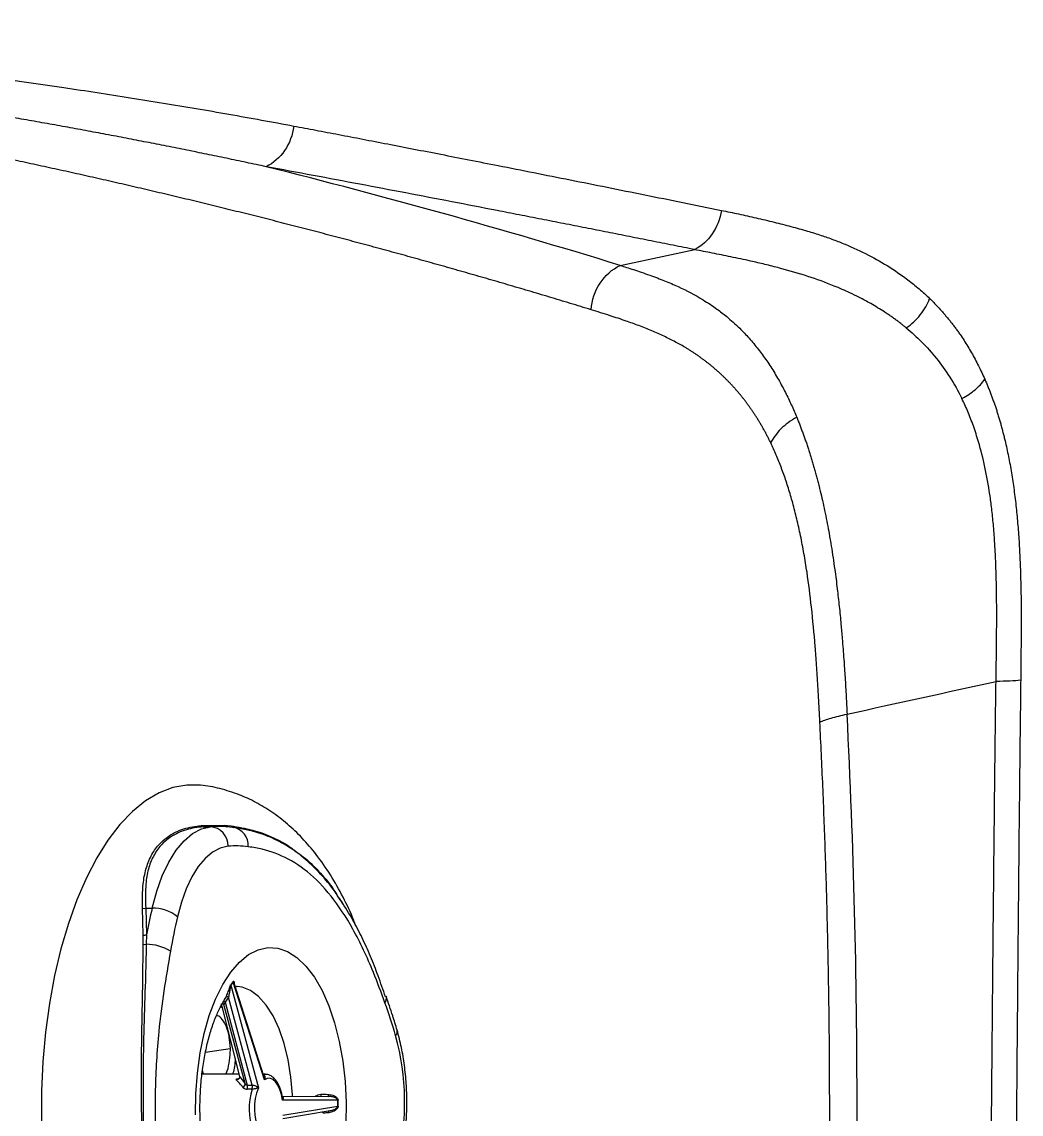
# Model space of a CAD drawing. Extents: x -54 to 18, y -18 to 89.
# Drawn here: x -43.09 to -37.97, y 34.11 to 39.72 of the extents above; entities that cross this region are included whole.
import ezdxf

# ---------------------------------------------------------------- set-up
doc = ezdxf.new("R2010")
doc.units = 0
doc.header["$MEASUREMENT"] = 0
doc.layers.add('GEOMETRY', color=2, linetype='Continuous', lineweight=25)

# ---------------------------------------------------------------- blocks, each defined once
blk = doc.blocks.new('2026 MINI-ASPIRE')
at = {"layer": 'GEOMETRY'}
for p, q in [((-23.9654, -11.7752), (-23.9651, -11.7753)), ((-24.2988, -15.1566), (-24.1803, -15.1552)), ((-24.2273, -15.1627), (-24.2883, -15.1628)), ((-24.2883, -15.1628), (-24.2508, -15.1628)), ((-24.2088, -15.1609), (-24.2273, -15.1609)), ((-24.1803, -15.1552), (-24.1458, -15.1582)), ((-24.1349, -15.1659), (-24.1682, -15.1627)), ((-23.5916, -15.5279), (-23.5713, -15.5598)), ((-24.5967, -15.7177), (-24.599, -15.5811)), ((-24.5832, -15.5803), (-24.5792, -15.7176)), ((-24.5832, -15.5803), (-24.5502, -15.5803)), ((-24.5965, -15.7658), (-24.5967, -15.7177)), ((-24.5792, -15.7176), (-24.5801, -15.7659)), ((-24.146, -15.976), (-24.0047, -16.5019)), ((-23.9743, -16.4608), (-24.1344, -15.9604)), ((-23.9769, -16.4421), (-24.1294, -15.966)), ((-24.1981, -16.0852), (-24.19, -16.0896)), ((-24.1004, -16.4444), (-24.1945, -16.0718)), ((-24.073, -16.4808), (-24.1822, -16.0745)), ((-24.1781, -16.0497), (-24.1709, -16.0372)), ((-24.1581, -16.037), (-24.1757, -16.0637)), ((-24.1757, -16.0637), (-24.0617, -16.4882)), ((-24.0369, -16.4882), (-24.1581, -16.037)), ((-24.2759, -16.3195), (-24.1497, -16.3003)), ((-24.1497, -16.3003), (-24.1488, -16.3002)), ((-24.1032, -16.4332), (-24.2949, -16.4332)), ((-23.9693, -16.4332), (-23.9798, -16.4332)), ((-23.9794, -16.4345), (-23.9693, -16.4332)), ((-24.0373, -16.5095), (-24.0621, -16.5095)), ((-24.0617, -16.4882), (-24.0369, -16.4882)), ((-23.8861, -16.546), (-23.6432, -16.5466)), ((-23.5981, -16.5667), (-23.8812, -16.566)), ((-23.7117, -16.5464), (-23.7097, -16.5445)), ((-23.7097, -16.5445), (-23.708, -16.5465)), ((-23.8799, -16.6431), (-23.5975, -16.596)), ((-23.8795, -16.6603), (-23.6363, -16.6198))]:
    blk.add_line(p, q, dxfattribs=at)
at = {"layer": 'GEOMETRY', "flags": 128}
for points in [[(-24.306, -14.9493), (-24.3727, -14.9486), (-24.4441, -14.9616), (-24.5147, -14.9886), (-24.5838, -15.0294), (-24.6508, -15.0838), (-24.7152, -15.1511), (-24.7765, -15.2309), (-24.834, -15.3225), (-24.8874, -15.4251), (-24.9361, -15.5378), (-24.9798, -15.6596), (-25.018, -15.7896), (-25.0504, -15.9265), (-25.0769, -16.0693), (-25.097, -16.2167), (-25.1108, -16.3674), (-25.1179, -16.5203), (-25.1185, -16.6738)], [(-24.5502, -15.5803), (-24.5267, -15.4935), (-24.498, -15.4142), (-24.4647, -15.3438), (-24.4272, -15.2835), (-24.3864, -15.2346), (-24.3428, -15.1977), (-24.2974, -15.1736), (-24.2508, -15.1628)], [(-24.1605, -15.2627), (-24.2008, -15.2721), (-24.2402, -15.293), (-24.2779, -15.3249), (-24.3133, -15.3673), (-24.3458, -15.4195), (-24.3747, -15.4806), (-24.3996, -15.5493), (-24.4199, -15.6245)], [(-23.9559, -15.7824), (-23.9053, -15.7854), (-23.8554, -15.8024), (-23.8069, -15.8333), (-23.7607, -15.8775), (-23.7176, -15.9342), (-23.6783, -16.0025), (-23.6436, -16.0812), (-23.6139, -16.169), (-23.5898, -16.2643), (-23.5717, -16.3655), (-23.56, -16.4709), (-23.5547, -16.5787), (-23.5561, -16.687)], [(-24.3275, -16.642), (-24.3261, -16.5336), (-24.3181, -16.4266), (-24.3037, -16.3227), (-24.2831, -16.2238), (-24.2566, -16.1314), (-24.2247, -16.0473), (-24.188, -15.9728), (-24.1471, -15.9091), (-24.1026, -15.8575), (-24.0554, -15.8188), (-24.0062, -15.7936), (-23.9559, -15.7824)], [(-23.8293, -16.5461), (-23.8296, -16.5394), (-23.8378, -16.4471), (-23.8523, -16.3585), (-23.8728, -16.2755), (-23.8989, -16.1999), (-23.9299, -16.1336), (-23.9652, -16.0778), (-24.004, -16.034), (-24.0454, -16.0031), (-24.0885, -15.9857), (-24.1142, -15.9819)], [(-23.3499, -16.0319), (-23.3493, -16.0336), (-23.3489, -16.0352)], [(-24.1757, -16.0637), (-24.1774, -16.0625), (-24.1791, -16.0615), (-24.1809, -16.0609), (-24.1826, -16.0606), (-24.1843, -16.0606), (-24.1857, -16.061), (-24.1868, -16.0617), (-24.1877, -16.0627)], [(-23.8812, -16.566), (-23.8868, -16.5369), (-23.8948, -16.5108), (-23.9052, -16.4886), (-23.9174, -16.4713), (-23.9309, -16.4595), (-23.9453, -16.4537), (-23.96, -16.4542), (-23.9743, -16.4608)], [(-23.6475, -16.536), (-23.6475, -16.538), (-23.6473, -16.54), (-23.6469, -16.5418), (-23.6463, -16.5435), (-23.6457, -16.5448), (-23.6449, -16.5458), (-23.6441, -16.5464), (-23.6432, -16.5466)]]:
    blk.add_lwpolyline(points, dxfattribs=at)
at = {"layer": 'GEOMETRY'}
for centre, radius, start, end in [((-24.2874, -15.1493), 0.0135, 212.7202, 266.2405), ((-24.2088, -15.6349), 0.474, 90.0408, 95.0835), ((-24.2573, -15.2594), 0.0969, 358.0783, 86.1832), ((-24.1678, -15.1485), 0.0141, 208.1852, 268.3194), ((-24.133, -15.1519), 0.0142, 206.3307, 262.4976), ((-24.1495, -15.2573), 0.0925, 355.006, 80.928), ((-24.1204, -15.7137), 0.4528, 81.9942, 95.0769), ((-24.5931, -15.5434), 0.0382, 261.0983, 284.9599), ((-20.7573, -16.4528), 3.8919, 167.0453, 169.1118), ((-24.5457, -15.7811), 0.2009, 51.2127, 91.2723), ((-20.7542, -16.4672), 3.7613, 167.0544, 169.8107), ((-24.5881, -15.6738), 0.0447, 258.9257, 281.4405), ((-24.5879, -15.7177), 0.0489, 259.887, 279.1868), ((-24.581, -16.0009), 0.235, 57.9308, 89.7905), ((-23.758, -16.249), 0.4763, 142.2733, 144.6226), ((-24.1386, -15.9737), 0.00775, 176.7917, 197.5588), ((-23.7594, -16.2506), 0.4742, 142.2733, 144.6226), ((-24.1267, -15.9582), 0.00808, 175.8139, 196.1799), ((-24.1914, -16.0778), 0.00976, 19.7142, 90.4266), ((-24.1644, -16.0446), 0.00985, 50.2294, 131.0476), ((-23.3894, -16.0425), 0.0411, 325.4567, 10.2679), ((-26.0376, -17.0305), 2.8503, 16.2172, 19.7817), ((-23.3245, -16.213), 0.032, 317.9615, 11.8204), ((-24.5609, -16.58), 1.3066, 346.7106, 15.3335), ((-24.0937, -16.482), 0.0207, 298.1297, 3.3503), ((-24.1002, -16.4981), 0.0398, 343.3084, 14.4762), ((-23.7077, -16.6099), 0.3445, 163.0634, 198.9806), ((-24.0754, -16.4981), 0.0398, 343.3084, 14.4762), ((-23.7355, -16.6097), 0.29, 158.1779, 203.8662), ((-23.6698, -16.5383), 0.0152, 170.2308, 212.4555), ((-23.593, -16.6104), 0.044, 93.9863, 96.6637), ((-25.2207, -16.6103), 1.6232, 0.5049, 1.5392), ((-25.2257, -16.6103), 1.6303, 0.5049, 1.5392), ((-23.6349, -16.6282), 0.0111, 139.1696, 192.5015), ((-23.5925, -16.7286), 0.1327, 91.3097, 92.1944)]:
    blk.add_arc(centre, radius, start, end, dxfattribs=at)
for centre, major_axis, ratio, start_param, end_param in [((-24.0835, -16.6103), (0.2386, 0.1105), 0.580529, 1.396027, 1.459161), ((-24.0835, -16.6103), (-0.0972, 0.1747), 0.303435, 5.215186, 5.554148), ((-24.0653, -16.6033), (-0.0933, 0.1958), 0.247703, 5.264883, 5.532112)]:
    blk.add_ellipse(centre, major_axis=major_axis, ratio=ratio, start_param=start_param, end_param=end_param, dxfattribs=at)
for points, knots in [([(-28.4279, -11.0318), (-28.3917, -11.0337), (-28.319, -11.0374), (-28.2094, -11.0435), (-28.0991, -11.05), (-27.988, -11.0569), (-27.876, -11.0642), (-27.7633, -11.0719), (-27.6497, -11.0801), (-27.5353, -11.0886), (-27.4201, -11.0976), (-27.1527, -11.1193), (-26.7331, -11.1571), (-26.1567, -11.2178), (-25.5808, -11.2875), (-25.1377, -11.3486), (-24.8327, -11.3944), (-24.6624, -11.4209), (-24.493, -11.4482), (-24.3245, -11.4764), (-24.1567, -11.5055), (-23.9898, -11.5354), (-23.8785, -11.5561), (-23.8231, -11.5665)], [0, 0, 0, 0, 0.0242612, 0.0486743, 0.0732398, 0.097958, 0.1228294, 0.1478544, 0.1730332, 0.1983663, 0.223854, 0.2494967, 0.3755374, 0.500855, 0.6272355, 0.7499266, 0.7864591, 0.822723, 0.8587179, 0.8944435, 0.9298992, 0.9650848, 1, 1, 1, 1]), ([(-22.2976, -12.5094), (-22.3332, -12.4985), (-22.4045, -12.4767), (-22.5116, -12.4444), (-22.6187, -12.4124), (-22.726, -12.3808), (-22.8334, -12.3496), (-22.941, -12.3186), (-23.0486, -12.2881), (-23.1564, -12.2578), (-23.2643, -12.2279), (-23.3723, -12.1983), (-23.4805, -12.1691), (-23.5887, -12.1402), (-23.6971, -12.1117), (-23.8056, -12.0835), (-23.9143, -12.0556), (-24.023, -12.0281), (-24.1319, -12.0009), (-24.2409, -11.9741), (-24.3501, -11.9476), (-24.4593, -11.9214), (-24.5687, -11.8956), (-24.6782, -11.8702), (-24.7878, -11.845), (-24.8976, -11.8202), (-25.0074, -11.7958), (-25.1174, -11.7717), (-25.2275, -11.7479), (-25.3378, -11.7245), (-25.4481, -11.7014), (-25.5586, -11.6786), (-25.6692, -11.6562), (-25.7799, -11.6341), (-25.8908, -11.6124), (-26.0017, -11.591), (-26.1542, -11.5622), (-26.3482, -11.5264), (-26.584, -11.4845), (-26.8204, -11.4442), (-27.0573, -11.4054), (-27.2949, -11.3681), (-27.533, -11.3323), (-27.7717, -11.2981), (-28.011, -11.2653), (-28.2508, -11.2341), (-28.4912, -11.2044), (-28.7322, -11.1762), (-28.9738, -11.1495), (-29.216, -11.1244), (-29.4588, -11.1008), (-29.7021, -11.0786), (-29.8645, -11.0651), (-29.9458, -11.0583)], [0, 0, 0, 0, 0.014059, 0.028132, 0.042217, 0.056315, 0.070426, 0.08455, 0.098688, 0.112838, 0.127002, 0.141179, 0.155369, 0.169573, 0.183789, 0.198019, 0.212263, 0.22652, 0.24079, 0.255074, 0.269372, 0.283683, 0.298007, 0.312346, 0.326698, 0.341063, 0.355443, 0.369836, 0.384243, 0.398664, 0.413098, 0.427547, 0.44201, 0.456486, 0.470977, 0.485481, 0.5, 0.530734, 0.561536, 0.592405, 0.623342, 0.654347, 0.685421, 0.716564, 0.747776, 0.779058, 0.810409, 0.841831, 0.873323, 0.904885, 0.936519, 0.968224, 1, 1, 1, 1]), ([(-23.9654, -11.7752), (-23.9991, -11.768), (-24.0667, -11.7535), (-24.1683, -11.7321), (-24.2703, -11.711), (-24.3728, -11.6902), (-24.4757, -11.6696), (-24.579, -11.6493), (-24.6828, -11.6292), (-24.787, -11.6095), (-24.8917, -11.5899), (-24.9967, -11.5707), (-25.1022, -11.5517), (-25.2081, -11.533), (-25.3145, -11.5146), (-25.4212, -11.4965), (-25.5284, -11.4786), (-25.636, -11.461), (-25.7439, -11.4437), (-25.8524, -11.4266), (-26.0258, -11.3999), (-26.2591, -11.3653), (-26.5568, -11.3236), (-26.8968, -11.2785), (-27.2424, -11.2365), (-27.5822, -11.1988), (-27.8246, -11.1738), (-28.0164, -11.1551), (-28.1599, -11.1417), (-28.3041, -11.1288), (-28.3974, -11.1209), (-28.444, -11.1169)], [0, 0, 0, 0, 0.022222, 0.044561, 0.067018, 0.089592, 0.112282, 0.135087, 0.158007, 0.181041, 0.204189, 0.227451, 0.250825, 0.274311, 0.29791, 0.321621, 0.345443, 0.369376, 0.393421, 0.417576, 0.441843, 0.509445, 0.573923, 0.641688, 0.738263, 0.806898, 0.871096, 0.902236, 0.936721, 0.968363, 1, 1, 1, 1]), ([(-23.8231, -11.5665), (-23.8289, -11.6122), (-23.8454, -11.6559), (-23.8949, -11.7286), (-23.928, -11.7576), (-23.9654, -11.7752)], [0, 0, 0, 0, 0.5, 0.5, 1, 1, 1, 1]), ([(-23.8231, -11.5665), (-23.7856, -11.5736), (-23.7088, -11.5881), (-23.5909, -11.6105), (-23.4679, -11.6341), (-23.3396, -11.6589), (-23.2061, -11.6848), (-23.0672, -11.7119), (-22.923, -11.7402), (-22.7638, -11.7715), (-22.5905, -11.8058), (-22.4039, -11.8429), (-22.2145, -11.8808), (-22.0222, -11.9195), (-21.827, -11.959), (-21.6954, -11.9857), (-21.6293, -11.9992)], [0, 0, 0, 0, 0.0525408, 0.1073445, 0.1644143, 0.2237535, 0.2853653, 0.3492528, 0.4154194, 0.483868, 0.5675821, 0.6522194, 0.73778, 0.8242638, 0.9116705, 1, 1, 1, 1]), ([(-21.7661, -12.2009), (-21.8032, -12.1934), (-21.8777, -12.1785), (-21.9894, -12.1562), (-22.1015, -12.1339), (-22.2138, -12.1116), (-22.3265, -12.0893), (-22.4396, -12.067), (-22.553, -12.0448), (-22.6667, -12.0225), (-22.8203, -11.9925), (-23.0142, -11.9549), (-23.2489, -11.9098), (-23.4858, -11.8648), (-23.7251, -11.8198), (-23.8847, -11.7902), (-23.9651, -11.7753)], [0, 0, 0, 0, 0.049461, 0.099203, 0.149227, 0.199532, 0.250121, 0.300992, 0.352147, 0.403587, 0.455311, 0.561087, 0.668439, 0.777371, 0.887889, 1, 1, 1, 1]), ([(-21.6293, -11.9992), (-21.6358, -12.0431), (-21.6521, -12.0848), (-21.6996, -12.1548), (-21.7308, -12.1831), (-21.7661, -12.2009)], [0, 0, 0, 0, 0.5, 0.5, 1, 1, 1, 1]), ([(-21.6293, -11.9992), (-21.6145, -12.0022), (-21.585, -12.0083), (-21.5406, -12.0178), (-21.4961, -12.0276), (-21.4353, -12.0415), (-21.3607, -12.0592), (-21.2728, -12.0816), (-21.1922, -12.1039), (-21.1301, -12.1229), (-21.0855, -12.1381), (-21.0547, -12.1495), (-21.0241, -12.1613), (-20.9641, -12.1858), (-20.8773, -12.2258), (-20.791, -12.2748), (-20.734, -12.3118), (-20.703, -12.3333), (-20.6728, -12.3555), (-20.6435, -12.3784), (-20.6151, -12.402), (-20.5875, -12.4263), (-20.5696, -12.4433), (-20.5607, -12.4518)], [0, 0, 0, 0, 0.040199, 0.080494, 0.120886, 0.161374, 0.245876, 0.324049, 0.400793, 0.465926, 0.493858, 0.523349, 0.551179, 0.57859, 0.689936, 0.794568, 0.82552, 0.855919, 0.885775, 0.915099, 0.943902, 0.972198, 1, 1, 1, 1]), ([(-22.1482, -12.2819), (-22.0844, -12.2684), (-21.9571, -12.2414), (-21.8297, -12.2143), (-21.7661, -12.2009)], [0, 0, 0, 0, 0.5010214, 1, 1, 1, 1]), ([(-20.6812, -12.6023), (-20.6858, -12.5985), (-20.6951, -12.5909), (-20.7095, -12.5796), (-20.7246, -12.568), (-20.7405, -12.5563), (-20.7572, -12.5445), (-20.7747, -12.5325), (-20.8096, -12.5094), (-20.8585, -12.4797), (-20.9176, -12.4478), (-20.9803, -12.4173), (-21.0681, -12.3792), (-21.1887, -12.3357), (-21.3076, -12.3012), (-21.4056, -12.2765), (-21.489, -12.2572), (-21.5794, -12.238), (-21.675, -12.2189), (-21.7363, -12.2068), (-21.7661, -12.2009)], [0, 0, 0, 0, 0.0134994, 0.0276173, 0.0423645, 0.0577522, 0.0737919, 0.0904955, 0.1078754, 0.1734892, 0.2283739, 0.2727303, 0.3464929, 0.4689992, 0.6006837, 0.6687187, 0.7356728, 0.8283568, 0.9166187, 1, 1, 1, 1]), ([(-22.2976, -12.5094), (-22.2943, -12.4606), (-22.2781, -12.413), (-22.2258, -12.3333), (-22.1897, -12.3011), (-22.1483, -12.2819)], [0, 0, 0, 0, 0.5, 0.5, 1, 1, 1, 1]), ([(-22.1482, -12.2819), (-22.1376, -12.2852), (-22.1148, -12.2923), (-22.0789, -12.3038), (-22.0391, -12.3171), (-21.9982, -12.3313), (-21.9583, -12.346), (-21.9095, -12.365), (-21.8304, -12.399), (-21.7407, -12.4459), (-21.6584, -12.5004), (-21.5959, -12.5486), (-21.5407, -12.5981), (-21.487, -12.6548), (-21.4407, -12.7104), (-21.3968, -12.7702), (-21.3557, -12.8337), (-21.3241, -12.8891), (-21.3009, -12.9336), (-21.2854, -12.9651), (-21.2706, -12.9968), (-21.2564, -13.0287), (-21.2473, -13.0504), (-21.2428, -13.0611)], [0, 0, 0, 0, 0.030849, 0.065772, 0.104707, 0.14756, 0.186539, 0.223146, 0.293166, 0.4261, 0.500496, 0.555376, 0.629455, 0.684699, 0.740497, 0.792999, 0.844417, 0.895068, 0.917035, 0.93849, 0.959456, 0.979953, 1, 1, 1, 1]), ([(-20.6812, -12.6023), (-20.654, -12.584), (-20.6293, -12.5612), (-20.5882, -12.5099), (-20.5717, -12.4813), (-20.5607, -12.4518)], [0, 0, 0, 0, 0.5, 0.5, 1, 1, 1, 1]), ([(-20.5607, -12.4518), (-20.5559, -12.4564), (-20.5464, -12.4657), (-20.5324, -12.4801), (-20.5186, -12.4946), (-20.505, -12.5094), (-20.4917, -12.5244), (-20.4786, -12.5397), (-20.4657, -12.5552), (-20.453, -12.5709), (-20.4406, -12.5869), (-20.4284, -12.6032), (-20.4165, -12.6197), (-20.4017, -12.6407), (-20.3844, -12.6665), (-20.3649, -12.6977), (-20.346, -12.7297), (-20.3278, -12.7625), (-20.3104, -12.7962), (-20.2936, -12.8306), (-20.2829, -12.8543), (-20.2776, -12.8662)], [0, 0, 0, 0, 0.043954, 0.087582, 0.13089, 0.173886, 0.216576, 0.258968, 0.301069, 0.342888, 0.384433, 0.425711, 0.466731, 0.507501, 0.57937, 0.650646, 0.721381, 0.791628, 0.861443, 0.930881, 1, 1, 1, 1]), ([(-21.376, -13.1929), (-21.3785, -13.1876), (-21.3837, -13.177), (-21.3916, -13.1615), (-21.3996, -13.146), (-21.4078, -13.1308), (-21.4162, -13.1157), (-21.4247, -13.1009), (-21.4334, -13.0862), (-21.4423, -13.0717), (-21.4513, -13.0574), (-21.4604, -13.0433), (-21.4698, -13.0293), (-21.4793, -13.0156), (-21.4889, -13.002), (-21.4988, -12.9886), (-21.5088, -12.9754), (-21.5189, -12.9624), (-21.5292, -12.9496), (-21.5397, -12.9369), (-21.5503, -12.9245), (-21.5611, -12.9122), (-21.572, -12.9001), (-21.5832, -12.8882), (-21.5944, -12.8765), (-21.6059, -12.8649), (-21.6175, -12.8536), (-21.6292, -12.8424), (-21.6411, -12.8314), (-21.6532, -12.8206), (-21.6655, -12.81), (-21.6779, -12.7996), (-21.6904, -12.7893), (-21.7032, -12.7793), (-21.7161, -12.7694), (-21.7291, -12.7597), (-21.7423, -12.7502), (-21.7557, -12.7409), (-21.7692, -12.7318), (-21.7829, -12.7228), (-21.7968, -12.714), (-21.824, -12.6974), (-21.866, -12.6737), (-21.9243, -12.6445), (-21.987, -12.6166), (-22.0522, -12.5906), (-22.1237, -12.5652), (-22.2053, -12.5381), (-22.2651, -12.5195), (-22.2976, -12.5094)], [0, 0, 0, 0, 0.010766, 0.021591, 0.032478, 0.04343, 0.054449, 0.065539, 0.076701, 0.087939, 0.099254, 0.11065, 0.122128, 0.133692, 0.145343, 0.157083, 0.168915, 0.180841, 0.192864, 0.204984, 0.217205, 0.229527, 0.241954, 0.254486, 0.267126, 0.279875, 0.292736, 0.305709, 0.318797, 0.332001, 0.345322, 0.358762, 0.372323, 0.386006, 0.399813, 0.413744, 0.427801, 0.441985, 0.456298, 0.470741, 0.485314, 0.50002, 0.556303, 0.616699, 0.681251, 0.749991, 0.817342, 0.900675, 1, 1, 1, 1]), ([(-20.6812, -12.6023), (-20.6268, -12.6474), (-20.5745, -12.6991), (-20.4778, -12.8194), (-20.4335, -12.8879), (-20.3953, -12.9653)], [0, 0, 0, 0, 0.5, 0.5, 1, 1, 1, 1]), ([(-20.3953, -12.9653), (-20.3706, -12.9522), (-20.3478, -12.9368), (-20.3079, -12.9033), (-20.2909, -12.885), (-20.2776, -12.8662)], [0, 0, 0, 0, 0.5, 0.5, 1, 1, 1, 1]), ([(-20.2776, -12.8662), (-20.275, -12.8724), (-20.2696, -12.8847), (-20.2618, -12.9036), (-20.2541, -12.9227), (-20.2466, -12.9421), (-20.2393, -12.9617), (-20.2322, -12.9815), (-20.2253, -13.0016), (-20.2185, -13.022), (-20.2119, -13.0426), (-20.2055, -13.0635), (-20.1993, -13.0846), (-20.1933, -13.106), (-20.1875, -13.1276), (-20.1818, -13.1495), (-20.1717, -13.1905), (-20.158, -13.252), (-20.1423, -13.3359), (-20.1288, -13.4235), (-20.1177, -13.5131), (-20.1087, -13.6052), (-20.1019, -13.6982), (-20.0969, -13.7946), (-20.0941, -13.8759), (-20.0926, -13.9424), (-20.0914, -14.0154), (-20.0913, -14.0955), (-20.0916, -14.1851), (-20.0921, -14.2605), (-20.0927, -14.3367), (-20.0933, -14.3867), (-20.0936, -14.4108)], [0, 0, 0, 0, 0.015129, 0.030251, 0.045369, 0.060486, 0.075607, 0.090734, 0.105872, 0.121025, 0.136195, 0.151386, 0.166603, 0.181849, 0.197127, 0.212441, 0.227795, 0.282341, 0.337894, 0.394606, 0.452622, 0.509076, 0.567695, 0.625645, 0.686764, 0.71659, 0.747134, 0.819727, 0.862026, 0.909576, 0.956487, 1, 1, 1, 1]), ([(-20.2202, -14.4169), (-20.22, -14.4037), (-20.2195, -14.3657), (-20.2184, -14.2975), (-20.2175, -14.2225), (-20.2169, -14.1498), (-20.2166, -14.0744), (-20.2169, -13.9965), (-20.2182, -13.9109), (-20.2203, -13.8392), (-20.2234, -13.766), (-20.2265, -13.7081), (-20.2301, -13.6546), (-20.2349, -13.5982), (-20.2417, -13.5322), (-20.2548, -13.4333), (-20.2756, -13.3173), (-20.3014, -13.2148), (-20.3226, -13.1459), (-20.3361, -13.1058), (-20.3502, -13.0678), (-20.3648, -13.0318), (-20.3797, -12.9976), (-20.3901, -12.9759), (-20.3953, -12.9653)], [0, 0, 0, 0, 0.025532, 0.073021, 0.131266, 0.170098, 0.213131, 0.276868, 0.320668, 0.379147, 0.41637, 0.463775, 0.49293, 0.52221, 0.575889, 0.625441, 0.723781, 0.818508, 0.850764, 0.882185, 0.912797, 0.942626, 0.971689, 1, 1, 1, 1]), ([(-21.2428, -13.0611), (-21.2733, -13.0781), (-21.3009, -13.0986), (-21.3465, -13.1437), (-21.3644, -13.1682), (-21.376, -13.1929)], [0, 0, 0, 0, 0.5, 0.5, 1, 1, 1, 1]), ([(-21.2428, -13.0611), (-21.2402, -13.0675), (-21.2349, -13.0803), (-21.2272, -13.0999), (-21.2195, -13.1199), (-21.2119, -13.1403), (-21.2043, -13.161), (-21.1969, -13.1822), (-21.1896, -13.2037), (-21.1823, -13.2256), (-21.1752, -13.2479), (-21.1681, -13.2707), (-21.1612, -13.2938), (-21.1543, -13.3173), (-21.1476, -13.3412), (-21.141, -13.3656), (-21.1345, -13.3903), (-21.1221, -13.4391), (-21.1043, -13.5151), (-21.0836, -13.6177), (-21.0643, -13.7272), (-21.0507, -13.8184), (-21.0411, -13.892), (-21.0332, -13.9551), (-21.0245, -14.0322), (-21.0162, -14.1173), (-21.0082, -14.2083), (-21.0011, -14.2992), (-20.9945, -14.3985), (-20.9891, -14.4919), (-20.9859, -14.5546), (-20.9843, -14.5847)], [0, 0, 0, 0, 0.016008, 0.032094, 0.048259, 0.064507, 0.08084, 0.09726, 0.11377, 0.130372, 0.14707, 0.163867, 0.180765, 0.197769, 0.214881, 0.232105, 0.249444, 0.266902, 0.333804, 0.40428, 0.469721, 0.545592, 0.577158, 0.607797, 0.663356, 0.72021, 0.764586, 0.830114, 0.886313, 0.945338, 1, 1, 1, 1]), ([(-21.1241, -14.6254), (-21.1252, -14.6039), (-21.1273, -14.5619), (-21.1307, -14.5004), (-21.1341, -14.442), (-21.1376, -14.3866), (-21.141, -14.3342), (-21.1445, -14.2849), (-21.1521, -14.1853), (-21.1653, -14.0419), (-21.1853, -13.883), (-21.205, -13.7615), (-21.2225, -13.6699), (-21.2418, -13.5827), (-21.2593, -13.5142), (-21.2741, -13.4624), (-21.2852, -13.4257), (-21.2968, -13.3898), (-21.3089, -13.3548), (-21.3214, -13.3206), (-21.3343, -13.2874), (-21.3477, -13.255), (-21.3616, -13.2234), (-21.3712, -13.2031), (-21.376, -13.1929)], [0, 0, 0, 0, 0.041473, 0.081021, 0.118646, 0.15435, 0.188136, 0.220006, 0.249963, 0.381653, 0.50006, 0.565005, 0.628143, 0.689665, 0.749771, 0.777908, 0.805904, 0.833784, 0.861573, 0.889294, 0.916973, 0.944633, 0.972301, 1, 1, 1, 1]), ([(-20.2558, -18.7959), (-20.2557, -18.7644), (-20.2555, -18.7), (-20.2552, -18.6013), (-20.2548, -18.4986), (-20.2544, -18.3919), (-20.2538, -18.2811), (-20.2533, -18.1662), (-20.2526, -18.0472), (-20.2519, -17.9242), (-20.2501, -17.6331), (-20.2472, -17.1935), (-20.2433, -16.6934), (-20.2397, -16.2727), (-20.2365, -15.9211), (-20.2332, -15.5735), (-20.2304, -15.296), (-20.2281, -15.0817), (-20.2262, -14.9102), (-20.2243, -14.7425), (-20.2223, -14.5785), (-20.2209, -14.4704), (-20.2202, -14.4169)], [0, 0, 0, 0, 0.021651, 0.044225, 0.067721, 0.092138, 0.117476, 0.143735, 0.170914, 0.199014, 0.228033, 0.370362, 0.500012, 0.570272, 0.658234, 0.74057, 0.808282, 0.848281, 0.887452, 0.925795, 0.963311, 1, 1, 1, 1]), ([(-20.0936, -14.4108), (-20.1089, -14.4124), (-20.1277, -14.4138), (-20.1705, -14.4159), (-20.1946, -14.4166), (-20.2202, -14.417)], [0, 0, 0, 0, 0.5, 0.5, 1, 1, 1, 1]), ([(-20.0936, -14.4108), (-20.094, -14.4445), (-20.0948, -14.5111), (-20.096, -14.6098), (-20.0972, -14.7058), (-20.0982, -14.7992), (-20.0992, -14.89), (-20.1009, -15.043), (-20.1033, -15.2877), (-20.1063, -15.6029), (-20.1089, -15.8921), (-20.1119, -16.2223), (-20.1145, -16.5472), (-20.1174, -16.9019), (-20.1196, -17.1866), (-20.1216, -17.479), (-20.1234, -17.7814), (-20.1251, -18.0675), (-20.1264, -18.3068), (-20.1272, -18.4919), (-20.1278, -18.6507), (-20.1281, -18.754), (-20.1282, -18.8045)], [0, 0, 0, 0, 0.023092, 0.045587, 0.067482, 0.088771, 0.109451, 0.129518, 0.193334, 0.27655, 0.344673, 0.390639, 0.501796, 0.566222, 0.632522, 0.695993, 0.76572, 0.838867, 0.891386, 0.929239, 0.965441, 1, 1, 1, 1]), ([(-21.1241, -14.6254), (-21.1094, -14.619), (-21.0895, -14.6121), (-21.042, -14.5982), (-21.0143, -14.5912), (-20.9843, -14.5847)], [0, 0, 0, 0, 0.5, 0.5, 1, 1, 1, 1]), ([(-21.1241, -18.5952), (-21.1226, -18.5666), (-21.1197, -18.5093), (-21.1157, -18.4233), (-21.1117, -18.3372), (-21.108, -18.2512), (-21.1045, -18.1651), (-21.1012, -18.079), (-21.098, -17.9928), (-21.0951, -17.9066), (-21.0923, -17.8204), (-21.0897, -17.7342), (-21.0873, -17.6479), (-21.0851, -17.5616), (-21.0831, -17.4753), (-21.0813, -17.3889), (-21.0797, -17.3025), (-21.0783, -17.2161), (-21.077, -17.1296), (-21.076, -17.0432), (-21.0751, -16.9566), (-21.0745, -16.8701), (-21.074, -16.7835), (-21.0737, -16.6969), (-21.0736, -16.5839), (-21.0739, -16.4443), (-21.0749, -16.2784), (-21.0767, -16.1126), (-21.0791, -15.947), (-21.0823, -15.7814), (-21.0861, -15.6159), (-21.0907, -15.4505), (-21.0959, -15.2853), (-21.1019, -15.1201), (-21.1086, -14.9551), (-21.1159, -14.7902), (-21.1213, -14.6803), (-21.1241, -14.6254)], [0, 0, 0, 0, 0.021737, 0.043472, 0.065203, 0.086932, 0.108659, 0.130385, 0.15211, 0.173835, 0.19556, 0.217286, 0.239013, 0.260741, 0.282472, 0.304205, 0.325941, 0.347681, 0.369425, 0.391173, 0.412927, 0.434686, 0.456451, 0.478222, 0.500001, 0.541736, 0.583447, 0.625138, 0.666811, 0.708471, 0.750121, 0.791765, 0.833404, 0.875045, 0.916688, 0.958339, 1, 1, 1, 1]), ([(-20.9843, -18.636), (-20.9501, -17.9635), (-20.9331, -17.2869), (-20.9331, -15.9337), (-20.9501, -15.2572), (-20.9843, -14.5847)], [0, 0, 0, 0, 0.5, 0.5, 1, 1, 1, 1]), ([(-23.5062, -15.6686), (-23.5092, -15.6606), (-23.5278, -15.61), (-23.5698, -15.5229), (-23.6334, -15.4086), (-23.7038, -15.3078), (-23.778, -15.2209), (-23.8538, -15.1485), (-23.9334, -15.0871), (-24.0165, -15.0367), (-24.1058, -14.9953), (-24.201, -14.9663), (-24.2696, -14.9511), (-24.3048, -14.9496), (-24.3064, -14.9496)], [0, 0, 0, 0, 0.021158, 0.133387, 0.247408, 0.361973, 0.460724, 0.554966, 0.645046, 0.731716, 0.815807, 0.907202, 0.995786, 1, 1, 1, 1]), ([(-24.599, -15.5811), (-24.5994, -15.5384), (-24.6, -15.4671), (-24.5834, -15.3789), (-24.5575, -15.3112), (-24.5179, -15.2537), (-24.4618, -15.2054), (-24.3879, -15.1689), (-24.3288, -15.1607), (-24.2988, -15.1566)], [0, 0, 0, 0, 0.1837402, 0.3072844, 0.4336619, 0.5571747, 0.6842, 0.8395639, 1, 1, 1, 1]), ([(-24.2883, -15.1628), (-24.3175, -15.1664), (-24.3768, -15.1737), (-24.4504, -15.2086), (-24.507, -15.2564), (-24.5459, -15.3125), (-24.5711, -15.3798), (-24.5863, -15.4669), (-24.5844, -15.5381), (-24.5832, -15.5803)], [0, 0, 0, 0, 0.1556169, 0.3160923, 0.4392942, 0.5661321, 0.6894202, 0.8158835, 1, 1, 1, 1]), ([(-24.165, -15.1631), (-24.17, -15.1625), (-24.1847, -15.1608), (-24.1994, -15.1617), (-24.2092, -15.1622)], [0, 0, 0, 0, 0.336636, 1, 1, 1, 1]), ([(-24.1458, -15.1582), (-24.1084, -15.1641), (-24.0357, -15.1758), (-23.9388, -15.2119), (-23.8613, -15.2513), (-23.8181, -15.2849), (-23.8022, -15.2973)], [0, 0, 0, 0, 0.29086, 0.565161, 0.839488, 1, 1, 1, 1]), ([(-23.5861, -15.537), (-23.5901, -15.5303), (-23.6149, -15.4888), (-23.6668, -15.4249), (-23.741, -15.3467), (-23.8215, -15.2823), (-23.9082, -15.2309), (-24.0105, -15.1882), (-24.09, -15.174), (-24.1349, -15.1659)], [0, 0, 0, 0, 0.029681, 0.185173, 0.336304, 0.487434, 0.642886, 0.798336, 1, 1, 1, 1]), ([(-23.3555, -16.0658), (-23.3748, -16.0135), (-23.4094, -15.9197), (-23.4645, -15.794), (-23.5347, -15.6564), (-23.6294, -15.513), (-23.7527, -15.386), (-23.884, -15.3062), (-23.9868, -15.2758), (-24.0448, -15.2672), (-24.0573, -15.2653)], [0, 0, 0, 0, 0.113314, 0.203025, 0.292712, 0.459327, 0.623089, 0.788453, 0.954097, 1, 1, 1, 1]), ([(-23.8022, -15.2973), (-23.7898, -15.3061), (-23.7487, -15.3354), (-23.6872, -15.3994), (-23.6321, -15.4635), (-23.6059, -15.5054), (-23.6003, -15.5143)], [0, 0, 0, 0, 0.162919, 0.539985, 0.902116, 1, 1, 1, 1]), ([(-23.3523, -16.0362), (-23.3648, -16), (-23.3893, -15.9296), (-23.4288, -15.8262), (-23.4726, -15.7316), (-23.5219, -15.6356), (-23.5592, -15.5763), (-23.5792, -15.5445)], [0, 0, 0, 0, 0.198668, 0.386331, 0.576977, 0.773357, 1, 1, 1, 1]), ([(-24.5648, -17.5444), (-24.5662, -17.5033), (-24.5696, -17.4079), (-24.5786, -17.2515), (-24.5886, -17.0751), (-24.5971, -16.8932), (-24.6029, -16.7099), (-24.6052, -16.5285), (-24.6048, -16.3484), (-24.6019, -16.1683), (-24.5974, -15.9713), (-24.5968, -15.8399), (-24.5965, -15.7658)], [0, 0, 0, 0, 0.074578, 0.173246, 0.271929, 0.37367, 0.475414, 0.572737, 0.670057, 0.77015, 0.870233, 1, 1, 1, 1]), ([(-24.5801, -15.7659), (-24.5816, -15.8284), (-24.5849, -15.966), (-24.5926, -16.188), (-24.5973, -16.4274), (-24.597, -16.6689), (-24.5883, -16.9092), (-24.5748, -17.1452), (-24.5596, -17.358), (-24.5518, -17.4872), (-24.5484, -17.5436)], [0, 0, 0, 0, 0.109289, 0.240653, 0.372441, 0.503824, 0.63517, 0.766922, 0.898249, 1, 1, 1, 1]), ([(-24.4562, -15.8018), (-24.468, -15.8694), (-24.4915, -16.0046), (-24.5214, -16.2412), (-24.5378, -16.5104), (-24.5325, -16.8083), (-24.5036, -17.0981), (-24.464, -17.3274), (-24.4351, -17.4588), (-24.4259, -17.5008)], [0, 0, 0, 0, 0.123109, 0.246087, 0.417508, 0.584005, 0.75227, 0.920794, 1, 1, 1, 1]), ([(-24.1709, -16.0372), (-24.1676, -16.0298), (-24.1614, -16.016), (-24.155, -15.9955), (-24.1506, -15.9824), (-24.1482, -15.9762), (-24.1469, -15.9741), (-24.1464, -15.9733)], [0, 0, 0, 0, 0.384719, 0.727037, 0.871199, 0.944712, 1, 1, 1, 1]), ([(-24.146, -15.976), (-24.1462, -15.9764), (-24.1466, -15.9771), (-24.1474, -15.9791), (-24.1486, -15.9839), (-24.1506, -15.9963), (-24.1534, -16.0154), (-24.1565, -16.0295), (-24.1581, -16.037)], [0, 0, 0, 0, 0.0261572, 0.0419176, 0.1049991, 0.2442715, 0.5983622, 1, 1, 1, 1]), ([(-24.1347, -15.9576), (-24.1343, -15.9571), (-24.133, -15.9557), (-24.1314, -15.9557), (-24.1285, -15.9582), (-24.1285, -15.9637), (-24.1286, -15.9681)], [0, 0, 0, 0, 0.07754, 0.231518, 0.381846, 1, 1, 1, 1]), ([(-24.13, -15.9656), (-24.1302, -15.9645), (-24.1305, -15.9624), (-24.1317, -15.9607), (-24.1327, -15.9598), (-24.1335, -15.9597), (-24.1341, -15.96), (-24.1344, -15.9603), (-24.1344, -15.9604)], [0, 0, 0, 0, 0.2842265, 0.5916652, 0.7597517, 0.874985, 0.9757069, 1, 1, 1, 1]), ([(-24.1228, -15.9866), (-24.1209, -15.9853), (-24.1148, -15.981), (-24.1145, -15.9813), (-24.1143, -15.9815)], [0, 0, 0, 0, 0.306131, 1, 1, 1, 1]), ([(-23.2932, -16.2065), (-23.3005, -16.182), (-23.3183, -16.1223), (-23.3382, -16.0654), (-23.3499, -16.0319)], [0, 0, 0, 0, 0.41048, 1, 1, 1, 1]), ([(-24.1623, -17.1927), (-24.1659, -17.1882), (-24.177, -17.174), (-24.1977, -17.1384), (-24.222, -17.0869), (-24.2451, -17.0248), (-24.2655, -16.9539), (-24.2824, -16.8753), (-24.295, -16.7908), (-24.3028, -16.7022), (-24.3055, -16.6114), (-24.3029, -16.5203), (-24.2952, -16.4311), (-24.2824, -16.3456), (-24.2653, -16.2658), (-24.2443, -16.1934), (-24.2206, -16.1305), (-24.1977, -16.0818), (-24.1834, -16.0592), (-24.1775, -16.05)], [0, 0, 0, 0, 0.027117, 0.084484, 0.143101, 0.203126, 0.264444, 0.326831, 0.39004, 0.45383, 0.517975, 0.582268, 0.646478, 0.71037, 0.773733, 0.836338, 0.897948, 0.958337, 1, 1, 1, 1]), ([(-24.1757, -16.0637), (-24.1771, -16.0665), (-24.1797, -16.0715), (-24.1814, -16.0736), (-24.1822, -16.0745)], [0, 0, 0, 0, 0.553551, 1, 1, 1, 1]), ([(-24.1488, -16.3002), (-24.1501, -16.2802), (-24.1527, -16.2404), (-24.1675, -16.1875), (-24.1891, -16.1509), (-24.2082, -16.1319), (-24.2187, -16.1323), (-24.2205, -16.1324)], [0, 0, 0, 0, 0.239492, 0.47873, 0.720181, 0.952258, 1, 1, 1, 1]), ([(-23.2805, -16.9041), (-23.2769, -16.8887), (-23.2666, -16.8441), (-23.2541, -16.7669), (-23.245, -16.6725), (-23.242, -16.5766), (-23.2452, -16.4809), (-23.2547, -16.3868), (-23.2699, -16.294), (-23.2853, -16.2361), (-23.2932, -16.2065)], [0, 0, 0, 0, 0.070024, 0.202581, 0.334601, 0.466281, 0.597889, 0.729642, 0.861775, 1, 1, 1, 1]), ([(-24.1734, -16.4332), (-24.1719, -16.4308), (-24.1632, -16.4169), (-24.1542, -16.3766), (-24.1487, -16.3324), (-24.1488, -16.3064), (-24.1488, -16.3002)], [0, 0, 0, 0, 0.0800425, 0.4768886, 0.8733901, 1, 1, 1, 1]), ([(-24.1235, -16.3529), (-24.126, -16.38), (-24.1286, -16.4094), (-24.1369, -16.4314), (-24.1376, -16.4332)], [0, 0, 0, 0, 0.91945, 1, 1, 1, 1]), ([(-24.292, -16.4162), (-24.2915, -16.4187), (-24.2901, -16.4258), (-24.2871, -16.4303), (-24.2851, -16.4332)], [0, 0, 0, 0, 0.347881, 1, 1, 1, 1]), ([(-24.1207, -16.4604), (-24.1206, -16.4604), (-24.1181, -16.4604), (-24.1126, -16.4598), (-24.1058, -16.4573), (-24.1016, -16.4531), (-24.0998, -16.4488), (-24.1002, -16.4459), (-24.1004, -16.4444)], [0, 0, 0, 0, 0.004649, 0.23127, 0.517491, 0.716951, 0.858168, 1, 1, 1, 1]), ([(-24.0617, -16.4882), (-24.0633, -16.488), (-24.0651, -16.4878), (-24.0684, -16.4862), (-24.0709, -16.4841), (-24.0724, -16.4817), (-24.073, -16.4808)], [0, 0, 0, 0, 0.332362, 0.38263, 0.78188, 1, 1, 1, 1]), ([(-23.9839, -16.4357), (-23.9836, -16.4357), (-23.9823, -16.4355), (-23.981, -16.4362), (-23.9791, -16.4371), (-23.9777, -16.4405), (-23.977, -16.4423)], [0, 0, 0, 0, 0.041249, 0.266213, 0.635103, 1, 1, 1, 1]), ([(-23.9789, -16.436), (-23.9786, -16.436), (-23.9782, -16.4361), (-23.9764, -16.4369), (-23.9748, -16.4382), (-23.9726, -16.4413), (-23.9716, -16.4449), (-23.9716, -16.4518), (-23.9729, -16.457), (-23.9742, -16.4608), (-23.9743, -16.4608)], [0, 0, 0, 0, 0.02344, 0.044417, 0.204524, 0.25205, 0.480412, 0.623822, 0.993257, 1, 1, 1, 1]), ([(-23.9743, -16.4608), (-23.9743, -16.4607), (-23.9743, -16.4559), (-23.9748, -16.4495), (-23.9765, -16.4436), (-23.977, -16.4421)], [0, 0, 0, 0, 0.013443, 0.762119, 1, 1, 1, 1]), ([(-23.8814, -16.5504), (-23.8818, -16.5475), (-23.8847, -16.5297), (-23.8941, -16.5), (-23.911, -16.467), (-23.9319, -16.4451), (-23.9526, -16.4334), (-23.9658, -16.4343), (-23.9704, -16.4346)], [0, 0, 0, 0, 0.044091, 0.268645, 0.497126, 0.707156, 0.897308, 1, 1, 1, 1]), ([(-24.0839, -16.5003), (-24.0829, -16.5014), (-24.0799, -16.5046), (-24.0728, -16.5086), (-24.0657, -16.5092), (-24.0621, -16.5095)], [0, 0, 0, 0, 0.203009, 0.597057, 1, 1, 1, 1]), ([(-24.0047, -16.5019), (-24.0048, -16.502), (-24.0069, -16.503), (-24.0106, -16.5045), (-24.0173, -16.5066), (-24.0218, -16.5077), (-24.027, -16.5086), (-24.0299, -16.5091), (-24.0339, -16.5094), (-24.0357, -16.5095), (-24.0373, -16.5095)], [0, 0, 0, 0, 0.006071, 0.338673, 0.467785, 0.673379, 0.716166, 0.860311, 0.879197, 1, 1, 1, 1]), ([(-24.0369, -16.4882), (-24.0353, -16.4882), (-24.0334, -16.4883), (-24.0293, -16.489), (-24.0264, -16.4897), (-24.0213, -16.4913), (-24.0169, -16.4932), (-24.0103, -16.4969), (-24.0068, -16.4998), (-24.0048, -16.5019), (-24.0047, -16.5019)], [0, 0, 0, 0, 0.118525, 0.137194, 0.290753, 0.324162, 0.532603, 0.663165, 0.994059, 1, 1, 1, 1]), ([(-23.7097, -16.5445), (-23.7068, -16.5424), (-23.7033, -16.5398), (-23.6949, -16.5365), (-23.6895, -16.5361), (-23.6848, -16.5358)], [0, 0, 0, 0, 0.395088, 0.467641, 1, 1, 1, 1]), ([(-23.6848, -16.5358), (-23.6783, -16.5358), (-23.6656, -16.5359), (-23.6535, -16.536), (-23.6475, -16.536)], [0, 0, 0, 0, 0.504479, 1, 1, 1, 1]), ([(-23.6475, -16.536), (-23.6391, -16.537), (-23.6233, -16.539), (-23.6076, -16.5479), (-23.5995, -16.5564), (-23.5965, -16.562), (-23.5962, -16.5651), (-23.596, -16.5665)], [0, 0, 0, 0, 0.384719, 0.727037, 0.871199, 0.944712, 1, 1, 1, 1]), ([(-23.8861, -16.546), (-23.8847, -16.5461), (-23.883, -16.5462), (-23.8803, -16.5473), (-23.8789, -16.5485), (-23.8772, -16.5511), (-23.8766, -16.554), (-23.8774, -16.5594), (-23.8793, -16.5632), (-23.8812, -16.5659), (-23.8812, -16.566)], [0, 0, 0, 0, 0.118525, 0.137194, 0.290753, 0.324162, 0.532603, 0.663165, 0.994059, 1, 1, 1, 1]), ([(-23.8812, -16.566), (-23.8812, -16.5659), (-23.8806, -16.5613), (-23.8802, -16.5559), (-23.8811, -16.551), (-23.8812, -16.5504)], [0, 0, 0, 0, 0.0154869, 0.8639911, 1, 1, 1, 1]), ([(-23.5981, -16.5667), (-23.5981, -16.5661), (-23.5982, -16.5652), (-23.599, -16.5631), (-23.6014, -16.5598), (-23.6089, -16.5542), (-23.6226, -16.5485), (-23.6361, -16.5473), (-23.6432, -16.5466)], [0, 0, 0, 0, 0.0261572, 0.0419176, 0.1049991, 0.2442715, 0.5983622, 1, 1, 1, 1]), ([(-23.6709, -16.6324), (-23.6736, -16.6305), (-23.6768, -16.6284), (-23.6797, -16.6272), (-23.6801, -16.6271)], [0, 0, 0, 0, 0.8654834, 1, 1, 1, 1]), ([(-23.6458, -16.6306), (-23.6519, -16.6311), (-23.6601, -16.6317), (-23.6686, -16.6322), (-23.6709, -16.6324)], [0, 0, 0, 0, 0.741533, 1, 1, 1, 1]), ([(-23.5955, -16.5959), (-23.5956, -16.597), (-23.5958, -16.6002), (-23.5979, -16.605), (-23.6053, -16.6152), (-23.6202, -16.6247), (-23.6365, -16.6298), (-23.6448, -16.6305), (-23.6458, -16.6306)], [0, 0, 0, 0, 0.043653, 0.130336, 0.214966, 0.62446, 0.95607, 1, 1, 1, 1]), ([(-23.6419, -16.6205), (-23.635, -16.6192), (-23.6206, -16.6166), (-23.6071, -16.6095), (-23.6003, -16.6026), (-23.5987, -16.6002), (-23.5978, -16.5983), (-23.5976, -16.5969), (-23.5975, -16.5961), (-23.5975, -16.596)], [0, 0, 0, 0, 0.391366, 0.813055, 0.893352, 0.937252, 0.967349, 0.993655, 1, 1, 1, 1])]:
    blk.add_open_spline(points, degree=3, knots=knots, dxfattribs=at)
for points in [[(-22.1483, -12.2819), (-22.7528, -12.0955), (-23.3585, -11.9268), (-23.9651, -11.7753)], [(-20.9843, -14.5847), (-20.7297, -14.5288), (-20.475, -14.4729), (-20.2202, -14.4169)]]:
    blk.add_open_spline(points, degree=3, dxfattribs=at)

msp = doc.modelspace()

# ---------------------------------------------------------------- block references
msp.add_blockref('2026 MINI-ASPIRE', (-17.8759, 50.7518))

doc.saveas('drawing.dxf')
